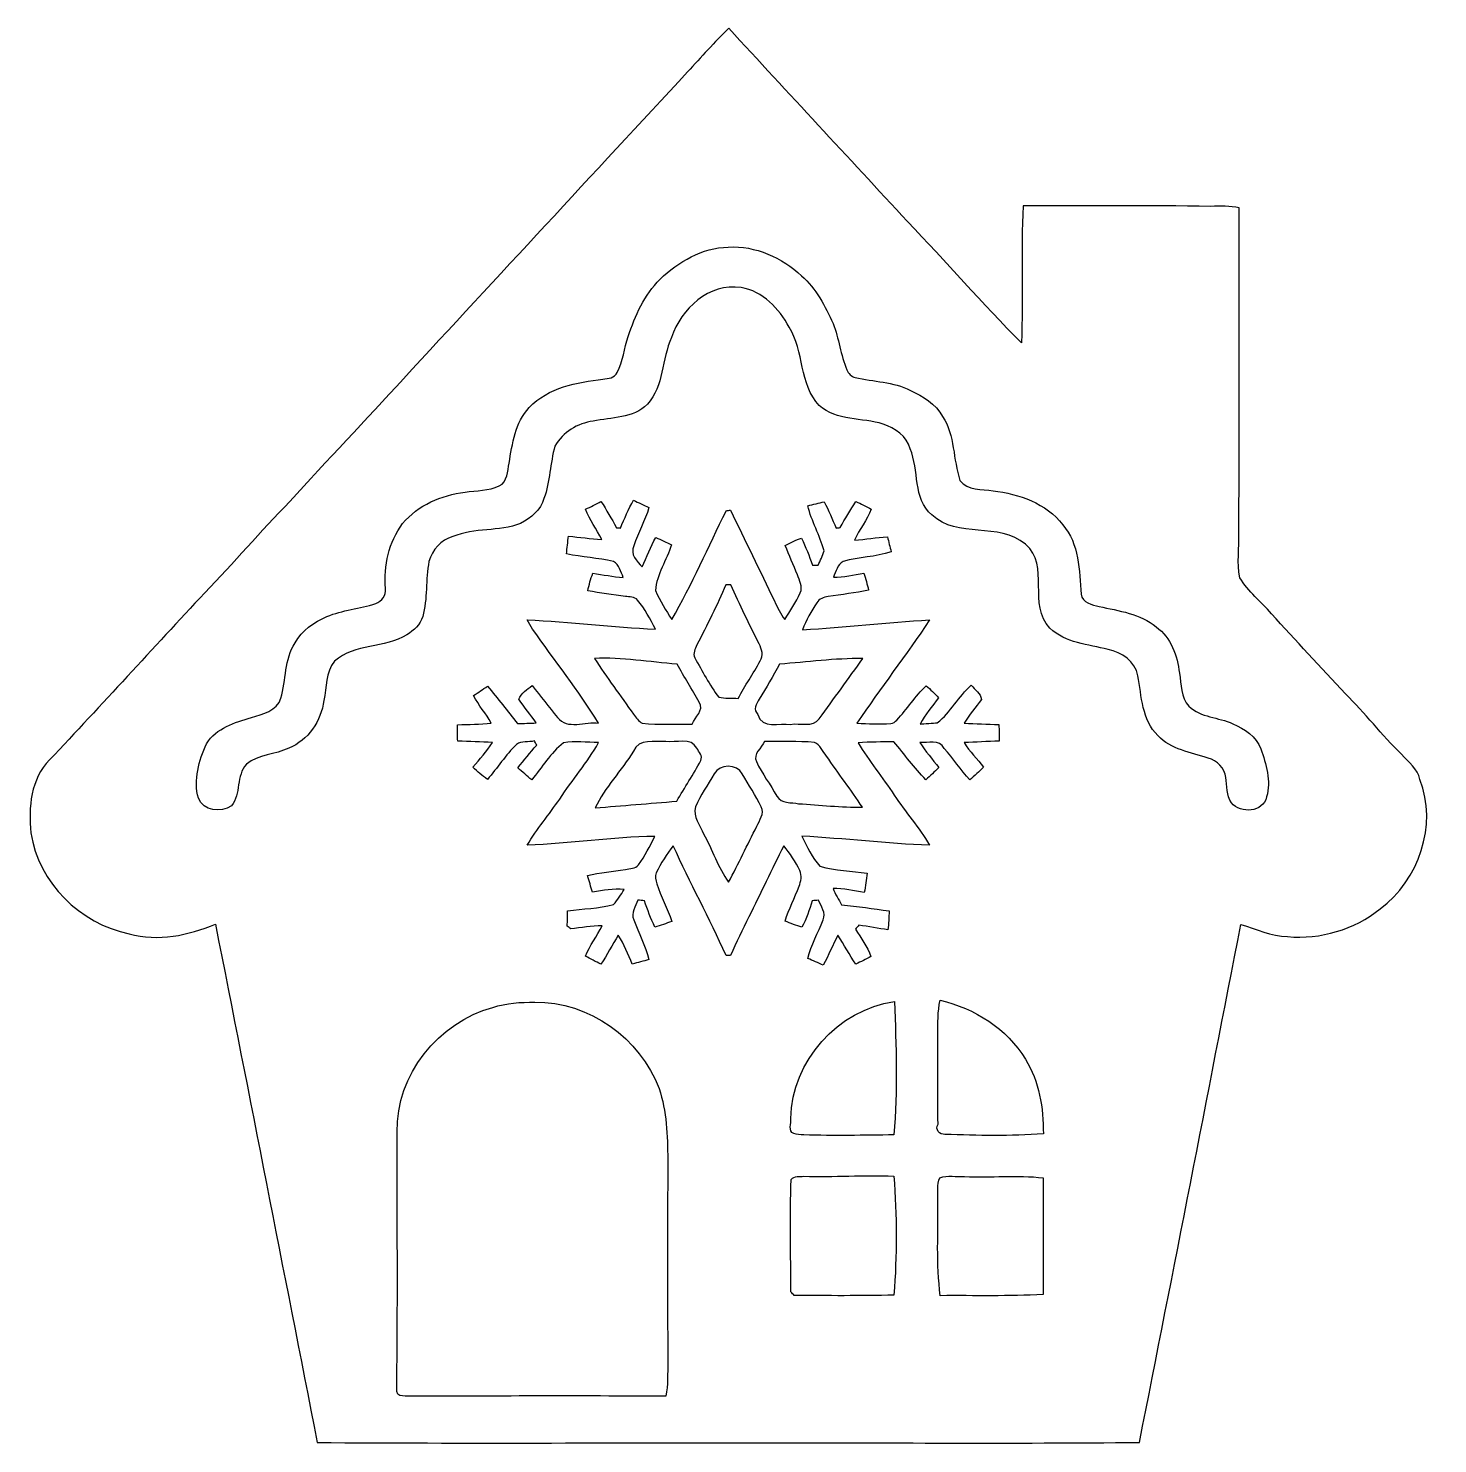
# Model space of a CAD drawing. Header units: centimetres. Extents: x -15.3 to 15.5, y -15.3 to 15.6.
import ezdxf

# ---------------------------------------------------------------- set-up
doc = ezdxf.new("R2010")
doc.units = ezdxf.units.CM
doc.header["$MEASUREMENT"] = 0
doc.layers.add('Layer 1', color=7, linetype='Continuous')

msp = doc.modelspace()

# ---------------------------------------------------------------- linework, layer by layer
at = {"layer": 'Layer 1', "color": 251}
for points, knots in [([(-0.88653, 14.61029), (-0.59514, 14.93449), (-0.30198, 15.25834), (0.01199, 15.56103), (0.01199, 15.56103), (1.30457, 14.15203), (2.6095, 12.75503), (3.90631, 11.34992), (3.90631, 11.34992), (4.74416, 10.47926), (5.53579, 9.56381), (6.38881, 8.70832), (6.38881, 8.70832), (6.42973, 9.7028), (6.37011, 10.6994), (6.42514, 11.69352), (6.42514, 11.69352), (7.78933, 11.69106), (9.15352, 11.70658), (10.51772, 11.68259), (10.51772, 11.68259), (10.72233, 11.68294), (10.93223, 11.6967), (11.13367, 11.64837), (11.13367, 11.64837), (11.12344, 9.28829), (11.13684, 6.9282), (11.12696, 4.56847), (11.12696, 4.56847), (11.13296, 4.24356), (11.08534, 3.91266), (11.14496, 3.59093), (11.14496, 3.59093), (11.33087, 3.29283), (11.60674, 3.06811), (11.83957, 2.80846), (11.83957, 2.80846), (12.36416, 2.21721), (12.91202, 1.64712), (13.44683, 1.06433), (13.44683, 1.06433), (13.87757, 0.64699), (14.23846, 0.16475), (14.66744, -0.25506), (14.66744, -0.25506), (14.82443, -0.41945), (15.01846, -0.57079), (15.07384, -0.80328), (15.07384, -0.80328), (15.45978, -1.80305), (15.05056, -2.99403), (14.20495, -3.62126), (14.20495, -3.62126), (13.64439, -4.07635), (12.90426, -4.29119), (12.18671, -4.22698), (12.18671, -4.22698), (11.83146, -4.21499), (11.50232, -4.06894), (11.1693, -3.95993), (11.1693, -3.95993), (10.4394, -7.72301), (9.70315, -11.48503), (8.9602, -15.24564), (8.9602, -15.24564), (6.19125, -15.27351), (3.42159, -15.24988), (0.65264, -15.25764), (0.65264, -15.25764), (-2.55058, -15.25164), (-5.75381, -15.26963), (-8.95703, -15.24882), (-8.95703, -15.24882), (-9.69821, -11.48433), (-10.43411, -7.71913), (-11.17671, -3.95499), (-11.17671, -3.95499), (-11.7662, -4.1977), (-12.42836, -4.34375), (-13.05631, -4.16595), (-13.05631, -4.16595), (-14.12099, -3.94476), (-15.03998, -3.05611), (-15.19767, -1.96391), (-15.19767, -1.96391), (-15.25588, -1.41852), (-15.20508, -0.78634), (-14.79127, -0.37853), (-14.79127, -0.37853), (-13.65709, 0.82797), (-12.5416, 2.05211), (-11.4113, 3.26214), (-11.4113, 3.26214), (-10.77913, 3.91266), (-10.19281, 4.60551), (-9.5564, 5.25216), (-9.5564, 5.25216), (-8.74254, 6.15456), (-7.89764, 7.02804), (-7.08131, 7.92797), (-7.08131, 7.92797), (-5.01685, 10.15612), (-2.95451, 12.38567), (-0.88653, 14.61029), (-0.88653, 14.61029), (-0.88653, 14.61029), (-0.88653, 14.61029), (-0.88653, 14.61029)], [0, 0, 0, 0, 0.03571429, 0.03571429, 0.03571429, 0.03571429, 0.07142857, 0.07142857, 0.07142857, 0.07142857, 0.10714286, 0.10714286, 0.10714286, 0.10714286, 0.14285714, 0.14285714, 0.14285714, 0.14285714, 0.17857143, 0.17857143, 0.17857143, 0.17857143, 0.21428571, 0.21428571, 0.21428571, 0.21428571, 0.25, 0.25, 0.25, 0.25, 0.28571429, 0.28571429, 0.28571429, 0.28571429, 0.32142857, 0.32142857, 0.32142857, 0.32142857, 0.35714286, 0.35714286, 0.35714286, 0.35714286, 0.39285714, 0.39285714, 0.39285714, 0.39285714, 0.42857143, 0.42857143, 0.42857143, 0.42857143, 0.46428571, 0.46428571, 0.46428571, 0.46428571, 0.5, 0.5, 0.5, 0.5, 0.53571429, 0.53571429, 0.53571429, 0.53571429, 0.57142857, 0.57142857, 0.57142857, 0.57142857, 0.60714286, 0.60714286, 0.60714286, 0.60714286, 0.64285714, 0.64285714, 0.64285714, 0.64285714, 0.67857143, 0.67857143, 0.67857143, 0.67857143, 0.71428571, 0.71428571, 0.71428571, 0.71428571, 0.75, 0.75, 0.75, 0.75, 0.78571429, 0.78571429, 0.78571429, 0.78571429, 0.82142857, 0.82142857, 0.82142857, 0.82142857, 0.85714286, 0.85714286, 0.85714286, 0.85714286, 0.89285714, 0.89285714, 0.89285714, 0.89285714, 0.92857143, 0.92857143, 0.92857143, 0.92857143, 1, 1, 1, 1]), ([(-0.00141, 10.79394), (-0.56974, 10.77842), (-1.08797, 10.4835), (-1.48519, 10.09332), (-1.48519, 10.09332), (-1.83233, 9.75572), (-2.03059, 9.29993), (-2.18052, 8.84731), (-2.18052, 8.84731), (-2.27718, 8.5912), (-2.28565, 8.30651), (-2.42429, 8.06591), (-2.42429, 8.06591), (-2.47368, 7.93538), (-2.61902, 7.93644), (-2.73121, 7.91492), (-2.73121, 7.91492), (-3.30271, 7.85036), (-3.92395, 7.73818), (-4.33705, 7.30003), (-4.33705, 7.30003), (-4.64961, 6.97618), (-4.70606, 6.50946), (-4.77732, 6.08612), (-4.77732, 6.08612), (-4.81224, 5.91749), (-4.80871, 5.68043), (-4.99216, 5.59294), (-4.99216, 5.59294), (-5.22323, 5.47899), (-5.49063, 5.50051), (-5.73793, 5.45394), (-5.73793, 5.45394), (-6.25193, 5.39291), (-6.76487, 5.17737), (-7.09895, 4.77061), (-7.09895, 4.77061), (-7.40269, 4.36739), (-7.50958, 3.85304), (-7.4743, 3.35633), (-7.4743, 3.35633), (-7.4549, 3.21134), (-7.54839, 3.07622), (-7.68526, 3.03142), (-7.68526, 3.03142), (-8.03169, 2.9083), (-8.40916, 2.89101), (-8.74995, 2.74673), (-8.74995, 2.74673), (-9.02617, 2.62326), (-9.29887, 2.44863), (-9.44104, 2.17241), (-9.44104, 2.17241), (-9.67634, 1.81434), (-9.6333, 1.36278), (-9.74937, 0.96555), (-9.74937, 0.96555), (-9.83298, 0.69427), (-10.15012, 0.6156), (-10.39213, 0.54681), (-10.39213, 0.54681), (-10.75619, 0.44027), (-11.15871, 0.32138), (-11.36897, -0.02469), (-11.36897, -0.02469), (-11.54359, -0.38841), (-11.65613, -0.8128), (-11.54924, -1.21356), (-11.54924, -1.21356), (-11.44058, -1.49119), (-11.05253, -1.53494), (-10.82851, -1.37654), (-10.82851, -1.37654), (-10.61755, -1.12183), (-10.73044, -0.71508), (-10.50149, -0.46919), (-10.50149, -0.46919), (-10.23726, -0.25753), (-9.87778, -0.26141), (-9.57898, -0.12206), (-9.57898, -0.12206), (-9.15741, 0.04868), (-8.86989, 0.47378), (-8.81662, 0.91899), (-8.81662, 0.91899), (-8.75277, 1.20756), (-8.77923, 1.52894), (-8.58167, 1.77306), (-8.58167, 1.77306), (-8.14176, 2.16218), (-7.48947, 2.04858), (-7.00617, 2.35126), (-7.00617, 2.35126), (-6.852, 2.43805), (-6.71301, 2.57175), (-6.65939, 2.74391), (-6.65939, 2.74391), (-6.54861, 3.13619), (-6.60682, 3.55071), (-6.52357, 3.94723), (-6.52357, 3.94723), (-6.45125, 4.19806), (-6.26286, 4.42172), (-6.00463, 4.48839), (-6.00463, 4.48839), (-5.53191, 4.68842), (-5.00098, 4.58964), (-4.52614, 4.77379), (-4.52614, 4.77379), (-4.30354, 4.89162), (-4.08376, 5.06448), (-4.01743, 5.31954), (-4.01743, 5.31954), (-3.8802, 5.68678), (-3.88761, 6.08789), (-3.7779, 6.46148), (-3.7779, 6.46148), (-3.60998, 6.76063), (-3.28401, 6.95819), (-2.9464, 7.00193), (-2.9464, 7.00193), (-2.54529, 7.09013), (-2.07539, 7.05697), (-1.76283, 7.37129), (-1.76283, 7.37129), (-1.40406, 7.77205), (-1.44992, 8.35413), (-1.24107, 8.8265), (-1.24107, 8.8265), (-1.02799, 9.44139), (-0.41769, 10.02912), (0.27728, 9.91129), (0.27728, 9.91129), (0.75142, 9.83474), (1.10949, 9.45691), (1.32468, 9.04981), (1.32468, 9.04981), (1.65806, 8.52593), (1.53917, 7.8105), (1.98155, 7.34377), (1.98155, 7.34377), (2.36432, 7.00722), (2.91641, 7.07884), (3.37397, 6.93914), (3.37397, 6.93914), (3.62691, 6.84565), (3.89784, 6.68479), (3.96275, 6.4008), (3.96275, 6.4008), (4.16489, 5.93866), (4.01884, 5.31883), (4.43195, 4.96006), (4.43195, 4.96006), (5.00204, 4.43301), (5.89104, 4.81013), (6.47629, 4.324), (6.47629, 4.324), (7.02698, 3.85092), (6.51263, 2.99791), (7.0104, 2.49449), (7.0104, 2.49449), (7.34942, 2.16817), (7.8426, 2.13924), (8.27652, 2.02953), (8.27652, 2.02953), (8.56791, 1.95933), (8.86848, 1.77447), (8.92457, 1.45627), (8.92457, 1.45627), (9.00853, 1.01071), (9.01418, 0.4893), (9.36202, 0.15346), (9.36202, 0.15346), (9.65024, -0.15452), (10.07992, -0.21308), (10.46057, -0.3362), (10.46057, -0.3362), (10.65001, -0.39264), (10.81758, -0.55633), (10.84051, -0.75812), (10.84051, -0.75812), (10.8779, -0.94086), (10.85109, -1.15253), (10.96398, -1.31339), (10.96398, -1.31339), (11.16894, -1.5494), (11.65507, -1.524), (11.73162, -1.18322), (11.73162, -1.18322), (11.83499, -0.83996), (11.72069, -0.46496), (11.60568, -0.13794), (11.60568, -0.13794), (11.50655, 0.13194), (11.24514, 0.30127), (10.99361, 0.41204), (10.99361, 0.41204), (10.67964, 0.55386), (10.29723, 0.54363), (10.03582, 0.79304), (10.03582, 0.79304), (9.85449, 0.98249), (9.88095, 1.27353), (9.82945, 1.51236), (9.82945, 1.51236), (9.78782, 1.88983), (9.64706, 2.28918), (9.32709, 2.51883), (9.32709, 2.51883), (8.97749, 2.81164), (8.51006, 2.86985), (8.08073, 2.9651), (8.08073, 2.9651), (7.93538, 2.99967), (7.70925, 3.04835), (7.68879, 3.23215), (7.68879, 3.23215), (7.64575, 3.74721), (7.65246, 4.33529), (7.28662, 4.74627), (7.28662, 4.74627), (6.92997, 5.21688), (6.33342, 5.41655), (5.76968, 5.4864), (5.76968, 5.4864), (5.52379, 5.53332), (5.21723, 5.48005), (5.04825, 5.71077), (5.04825, 5.71077), (4.89303, 6.1655), (4.94383, 6.69149), (4.67042, 7.10565), (4.67042, 7.10565), (4.51626, 7.37341), (4.24251, 7.54556), (3.96946, 7.67327), (3.96946, 7.67327), (3.59586, 7.86518), (3.16548, 7.85989), (2.76472, 7.95514), (2.76472, 7.95514), (2.68041, 7.97419), (2.61408, 8.04086), (2.58163, 8.11883), (2.58163, 8.11883), (2.44934, 8.4455), (2.41053, 8.8011), (2.28424, 9.12918), (2.28424, 9.12918), (2.10961, 9.5063), (1.91452, 9.89083), (1.59597, 10.16811), (1.59597, 10.16811), (1.17087, 10.56499), (0.58808, 10.83204), (-0.00141, 10.79394), (-0.00141, 10.79394), (-0.00141, 10.79394), (-0.00141, 10.79394), (-0.00141, 10.79394)], [0, 0, 0, 0, 0.01515152, 0.01515152, 0.01515152, 0.01515152, 0.03030303, 0.03030303, 0.03030303, 0.03030303, 0.04545455, 0.04545455, 0.04545455, 0.04545455, 0.06060606, 0.06060606, 0.06060606, 0.06060606, 0.07575758, 0.07575758, 0.07575758, 0.07575758, 0.09090909, 0.09090909, 0.09090909, 0.09090909, 0.10606061, 0.10606061, 0.10606061, 0.10606061, 0.12121212, 0.12121212, 0.12121212, 0.12121212, 0.13636364, 0.13636364, 0.13636364, 0.13636364, 0.15151515, 0.15151515, 0.15151515, 0.15151515, 0.16666667, 0.16666667, 0.16666667, 0.16666667, 0.18181818, 0.18181818, 0.18181818, 0.18181818, 0.1969697, 0.1969697, 0.1969697, 0.1969697, 0.21212121, 0.21212121, 0.21212121, 0.21212121, 0.22727273, 0.22727273, 0.22727273, 0.22727273, 0.24242424, 0.24242424, 0.24242424, 0.24242424, 0.25757576, 0.25757576, 0.25757576, 0.25757576, 0.27272727, 0.27272727, 0.27272727, 0.27272727, 0.28787879, 0.28787879, 0.28787879, 0.28787879, 0.3030303, 0.3030303, 0.3030303, 0.3030303, 0.31818182, 0.31818182, 0.31818182, 0.31818182, 0.33333333, 0.33333333, 0.33333333, 0.33333333, 0.34848485, 0.34848485, 0.34848485, 0.34848485, 0.36363636, 0.36363636, 0.36363636, 0.36363636, 0.37878788, 0.37878788, 0.37878788, 0.37878788, 0.39393939, 0.39393939, 0.39393939, 0.39393939, 0.40909091, 0.40909091, 0.40909091, 0.40909091, 0.42424242, 0.42424242, 0.42424242, 0.42424242, 0.43939394, 0.43939394, 0.43939394, 0.43939394, 0.45454545, 0.45454545, 0.45454545, 0.45454545, 0.46969697, 0.46969697, 0.46969697, 0.46969697, 0.48484848, 0.48484848, 0.48484848, 0.48484848, 0.5, 0.5, 0.5, 0.5, 0.51515152, 0.51515152, 0.51515152, 0.51515152, 0.53030303, 0.53030303, 0.53030303, 0.53030303, 0.54545455, 0.54545455, 0.54545455, 0.54545455, 0.56060606, 0.56060606, 0.56060606, 0.56060606, 0.57575758, 0.57575758, 0.57575758, 0.57575758, 0.59090909, 0.59090909, 0.59090909, 0.59090909, 0.60606061, 0.60606061, 0.60606061, 0.60606061, 0.62121212, 0.62121212, 0.62121212, 0.62121212, 0.63636364, 0.63636364, 0.63636364, 0.63636364, 0.65151515, 0.65151515, 0.65151515, 0.65151515, 0.66666667, 0.66666667, 0.66666667, 0.66666667, 0.68181818, 0.68181818, 0.68181818, 0.68181818, 0.6969697, 0.6969697, 0.6969697, 0.6969697, 0.71212121, 0.71212121, 0.71212121, 0.71212121, 0.72727273, 0.72727273, 0.72727273, 0.72727273, 0.74242424, 0.74242424, 0.74242424, 0.74242424, 0.75757576, 0.75757576, 0.75757576, 0.75757576, 0.77272727, 0.77272727, 0.77272727, 0.77272727, 0.78787879, 0.78787879, 0.78787879, 0.78787879, 0.8030303, 0.8030303, 0.8030303, 0.8030303, 0.81818182, 0.81818182, 0.81818182, 0.81818182, 0.83333333, 0.83333333, 0.83333333, 0.83333333, 0.84848485, 0.84848485, 0.84848485, 0.84848485, 0.86363636, 0.86363636, 0.86363636, 0.86363636, 0.87878788, 0.87878788, 0.87878788, 0.87878788, 0.89393939, 0.89393939, 0.89393939, 0.89393939, 0.90909091, 0.90909091, 0.90909091, 0.90909091, 0.92424242, 0.92424242, 0.92424242, 0.92424242, 0.93939394, 0.93939394, 0.93939394, 0.93939394, 0.95454545, 0.95454545, 0.95454545, 0.95454545, 0.96969697, 0.96969697, 0.96969697, 0.96969697, 1, 1, 1, 1]), ([(-2.06693, 5.28179), (-2.17276, 5.08459), (-2.26554, 4.88068), (-2.35021, 4.67395), (-2.35021, 4.67395), (-2.37243, 4.67607), (-2.41688, 4.67995), (-2.43911, 4.68207), (-2.43911, 4.68207), (-2.54318, 4.87751), (-2.65677, 5.0673), (-2.77495, 5.25392), (-2.77495, 5.25392), (-2.88749, 5.19853), (-2.99755, 5.13927), (-3.10903, 5.08212), (-3.10903, 5.08212), (-3.02119, 4.84893), (-2.87267, 4.64608), (-2.75872, 4.4256), (-2.75872, 4.4256), (-3.00073, 4.44288), (-3.24132, 4.46934), (-3.48192, 4.49933), (-3.48192, 4.49933), (-3.4992, 4.36986), (-3.51508, 4.23933), (-3.52566, 4.1088), (-3.52566, 4.1088), (-3.18664, 4.04072), (-2.83986, 4.02167), (-2.50261, 3.94688), (-2.50261, 3.94688), (-2.37561, 3.87844), (-2.34386, 3.72004), (-2.28847, 3.59869), (-2.28847, 3.59869), (-2.51213, 3.61315), (-2.73297, 3.65548), (-2.95381, 3.6897), (-2.95381, 3.6897), (-2.99861, 3.56447), (-3.03495, 3.43606), (-3.06352, 3.30623), (-3.06352, 3.30623), (-2.79083, 3.2579), (-2.51672, 3.21345), (-2.24084, 3.18452), (-2.24084, 3.18452), (-2.15759, 3.17641), (-2.04153, 3.17571), (-1.97732, 3.10515), (-1.97732, 3.10515), (-1.81751, 2.91289), (-1.70356, 2.68923), (-1.58644, 2.4698), (-1.58644, 2.4698), (-2.51883, 2.5206), (-3.44911, 2.62784), (-4.38221, 2.67547), (-4.38221, 2.67547), (-4.34622, 2.60703), (-4.30918, 2.53859), (-4.26579, 2.47403), (-4.26579, 2.47403), (-3.78742, 1.78999), (-3.26813, 1.13277), (-2.82575, 0.4251), (-2.82575, 0.4251), (-3.10762, 0.4639), (-3.51861, 0.27234), (-3.7211, 0.54751), (-3.7211, 0.54751), (-3.9116, 0.7747), (-4.09399, 1.00859), (-4.27531, 1.24284), (-4.27531, 1.24284), (-4.38044, 1.1557), (-4.51908, 1.08162), (-4.56389, 0.94439), (-4.56389, 0.94439), (-4.44712, 0.76659), (-4.3053, 0.60643), (-4.18924, 0.42757), (-4.18924, 0.42757), (-4.32611, 0.42474), (-4.46158, 0.4191), (-4.59811, 0.4131), (-4.59811, 0.4131), (-4.81083, 0.68827), (-5.02109, 0.96555), (-5.24828, 1.22873), (-5.24828, 1.22873), (-5.35023, 1.16205), (-5.45148, 1.09361), (-5.55166, 1.02482), (-5.55166, 1.02482), (-5.44407, 0.81209), (-5.28003, 0.635), (-5.16537, 0.42686), (-5.16537, 0.42686), (-5.40879, 0.38806), (-5.6575, 0.40252), (-5.90268, 0.38876), (-5.90268, 0.38876), (-5.90303, 0.26952), (-5.90127, 0.15205), (-5.89844, 0.0321), (-5.89844, 0.0321), (-5.64621, 0.02152), (-5.39433, 0.01305), (-5.14174, 0.00176), (-5.14174, 0.00176), (-5.26168, -0.19297), (-5.41584, -0.36301), (-5.56542, -0.53446), (-5.56542, -0.53446), (-5.46911, -0.63288), (-5.36222, -0.72002), (-5.25145, -0.80186), (-5.25145, -0.80186), (-5.03555, -0.55174), (-4.84964, -0.27552), (-4.61892, -0.0381), (-4.61892, -0.0381), (-4.50427, 0.03563), (-4.3501, -0.00035), (-4.22381, 0.0381), (-4.22381, 0.0381), (-4.21217, 0.01482), (-4.18818, -0.0321), (-4.17618, -0.05539), (-4.17618, -0.05539), (-4.31835, -0.21555), (-4.45382, -0.38171), (-4.58611, -0.55069), (-4.58611, -0.55069), (-4.48733, -0.63888), (-4.38679, -0.72566), (-4.28484, -0.81068), (-4.28484, -0.81068), (-4.05906, -0.53904), (-3.87738, -0.2226), (-3.59234, -0.00776), (-3.59234, -0.00776), (-3.34504, 0.04233), (-3.08257, 0.00353), (-2.82998, -0.00071), (-2.82998, -0.00071), (-3.07164, -0.43603), (-3.40113, -0.81421), (-3.67524, -1.22908), (-3.67524, -1.22908), (-3.9056, -1.56774), (-4.17477, -1.88101), (-4.38115, -2.23591), (-4.38115, -2.23591), (-3.45369, -2.19639), (-2.53189, -2.06022), (-1.60373, -2.04258), (-1.60373, -2.04258), (-1.70744, -2.25743), (-1.81645, -2.47121), (-1.95862, -2.66347), (-1.95862, -2.66347), (-2.02248, -2.75378), (-2.14665, -2.73861), (-2.24437, -2.7626), (-2.24437, -2.7626), (-2.51954, -2.80141), (-2.79541, -2.83422), (-3.06634, -2.89772), (-3.06634, -2.89772), (-3.03318, -3.01943), (-2.99649, -3.14043), (-2.95734, -3.26108), (-2.95734, -3.26108), (-2.73191, -3.21275), (-2.50225, -3.18523), (-2.27118, -3.19723), (-2.27118, -3.19723), (-2.33574, -3.3147), (-2.41053, -3.42618), (-2.49978, -3.52672), (-2.49978, -3.52672), (-2.82469, -3.61774), (-3.16936, -3.61315), (-3.50132, -3.66748), (-3.50132, -3.66748), (-3.50485, -3.77825), (-3.50838, -3.88549), (-3.50943, -3.99732), (-3.50943, -3.99732), (-3.48439, -4.01779), (-3.45934, -4.03825), (-3.43394, -4.05906), (-3.43394, -4.05906), (-3.2071, -4.03084), (-2.98062, -3.99098), (-2.75131, -3.98886), (-2.75131, -3.98886), (-2.8635, -4.21569), (-3.01872, -4.41925), (-3.11326, -4.6549), (-3.11326, -4.6549), (-3.00143, -4.71346), (-2.89066, -4.77379), (-2.77707, -4.82953), (-2.77707, -4.82953), (-2.64442, -4.6228), (-2.52659, -4.40725), (-2.39854, -4.1977), (-2.39854, -4.1977), (-2.26836, -4.39173), (-2.18687, -4.61222), (-2.09233, -4.82459), (-2.09233, -4.82459), (-1.97132, -4.79425), (-1.85103, -4.75932), (-1.73002, -4.72757), (-1.73002, -4.72757), (-1.80516, -4.42595), (-1.95086, -4.14973), (-2.06234, -3.86115), (-2.06234, -3.86115), (-2.13113, -3.71299), (-2.01577, -3.56764), (-1.97168, -3.43147), (-1.97168, -3.43147), (-1.92405, -3.43606), (-1.87643, -3.44099), (-1.82845, -3.44629), (-1.82845, -3.44629), (-1.76248, -3.64031), (-1.68734, -3.83223), (-1.60232, -4.01955), (-1.60232, -4.01955), (-1.47708, -3.98427), (-1.35431, -3.94088), (-1.23296, -3.89467), (-1.23296, -3.89467), (-1.32644, -3.61527), (-1.46473, -3.35351), (-1.55998, -3.07481), (-1.55998, -3.07481), (-1.58009, -2.99932), (-1.60584, -2.90795), (-1.56986, -2.83598), (-1.56986, -2.83598), (-1.46967, -2.62678), (-1.34444, -2.42993), (-1.20191, -2.24719), (-1.20191, -2.24719), (-0.83467, -3.05223), (-0.4124, -3.83081), (-0.05045, -4.63797), (-0.05045, -4.63797), (-0.02575, -4.63797), (0.02399, -4.63762), (0.04904, -4.63726), (0.04904, -4.63726), (0.16827, -4.35081), (0.30868, -4.07388), (0.44556, -3.79554), (0.44556, -3.79554), (0.70873, -3.28507), (0.94368, -2.76049), (1.2065, -2.24966), (1.2065, -2.24966), (1.34549, -2.413), (1.46544, -2.59468), (1.5554, -2.78977), (1.5554, -2.78977), (1.61078, -2.8956), (1.58186, -3.02154), (1.54305, -3.12879), (1.54305, -3.12879), (1.44321, -3.38279), (1.32151, -3.62797), (1.23613, -3.88761), (1.23613, -3.88761), (1.35749, -3.937), (1.47955, -3.98463), (1.60549, -4.02202), (1.60549, -4.02202), (1.69862, -3.83752), (1.77094, -3.64314), (1.82986, -3.44523), (1.82986, -3.44523), (1.87431, -3.4417), (1.91876, -3.43853), (1.96356, -3.4357), (1.96356, -3.4357), (2.02636, -3.56658), (2.13113, -3.71228), (2.06516, -3.86256), (2.06516, -3.86256), (1.95686, -4.14302), (1.80763, -4.40796), (1.73108, -4.70076), (1.73108, -4.70076), (1.84432, -4.74909), (1.95721, -4.79884), (2.06904, -4.85034), (2.06904, -4.85034), (2.18299, -4.63585), (2.27224, -4.40937), (2.39007, -4.197), (2.39007, -4.197), (2.52342, -4.40514), (2.6416, -4.62245), (2.77883, -4.82847), (2.77883, -4.82847), (2.88925, -4.77379), (2.99755, -4.71523), (3.10727, -4.65949), (3.10727, -4.65949), (3.02613, -4.44606), (2.89913, -4.25415), (2.77001, -4.06682), (2.77001, -4.06682), (2.79471, -4.03578), (2.82011, -4.00473), (2.84551, -3.97404), (2.84551, -3.97404), (3.05611, -4.01249), (3.26778, -4.04601), (3.4798, -4.08093), (3.4798, -4.08093), (3.49532, -3.9437), (3.50026, -3.80471), (3.50344, -3.66748), (3.50344, -3.66748), (3.15877, -3.62444), (2.81728, -3.55671), (2.47015, -3.5373), (2.47015, -3.5373), (2.40242, -3.41877), (2.33398, -3.302), (2.28141, -3.17641), (2.28141, -3.17641), (2.51178, -3.17218), (2.7372, -3.2258), (2.96298, -3.26602), (2.96298, -3.26602), (2.98732, -3.12702), (3.00531, -2.98556), (3.02719, -2.84656), (3.02719, -2.84656), (2.68429, -2.79541), (2.3301, -2.79047), (1.99708, -2.69346), (1.99708, -2.69346), (1.81892, -2.51001), (1.71838, -2.26413), (1.60302, -2.03906), (1.60302, -2.03906), (2.53012, -2.08739), (3.45264, -2.20345), (4.38079, -2.23449), (4.38079, -2.23449), (4.16207, -1.84785), (3.86151, -1.51553), (3.61703, -1.14618), (3.61703, -1.14618), (3.36409, -0.75741), (3.06776, -0.39899), (2.82822, -0.00176), (2.82822, -0.00176), (3.08822, 0.01235), (3.34857, 0.01658), (3.60962, 0.01834), (3.60962, 0.01834), (3.8414, -0.25753), (4.05201, -0.5528), (4.3053, -0.80998), (4.3053, -0.80998), (4.40055, -0.72319), (4.49333, -0.63394), (4.58646, -0.54504), (4.58646, -0.54504), (4.44923, -0.3616), (4.29719, -0.18944), (4.17407, 0.00423), (4.17407, 0.00423), (4.34904, -0.02258), (4.60375, 0.08184), (4.7057, -0.12629), (4.7057, -0.12629), (4.89973, -0.3489), (5.06448, -0.59584), (5.26344, -0.81456), (5.26344, -0.81456), (5.36399, -0.72249), (5.46523, -0.63077), (5.56331, -0.53622), (5.56331, -0.53622), (5.42607, -0.35348), (5.25886, -0.19473), (5.13715, -0.00071), (5.13715, -0.00071), (5.39186, 0.01199), (5.64727, 0.02187), (5.90268, 0.03281), (5.90268, 0.03281), (5.90374, 0.15205), (5.8988, 0.27305), (5.89844, 0.39123), (5.89844, 0.39123), (5.64515, 0.40217), (5.39186, 0.41099), (5.13927, 0.42192), (5.13927, 0.42192), (5.24334, 0.61031), (5.39856, 0.76306), (5.51533, 0.94227), (5.51533, 0.94227), (5.50333, 1.07386), (5.36893, 1.15111), (5.2959, 1.2513), (5.2959, 1.2513), (5.01932, 1.00506), (4.84858, 0.66005), (4.55471, 0.4318), (4.55471, 0.4318), (4.46087, 0.42474), (4.2732, 0.41063), (4.17936, 0.40358), (4.17936, 0.40358), (4.28907, 0.61101), (4.44359, 0.78987), (4.58223, 0.9779), (4.58223, 0.9779), (4.4958, 1.06892), (4.40443, 1.15499), (4.31236, 1.23931), (4.31236, 1.23931), (4.07564, 1.01), (3.89537, 0.73096), (3.67101, 0.49036), (3.67101, 0.49036), (3.63537, 0.45508), (3.59304, 0.4191), (3.54118, 0.41381), (3.54118, 0.41381), (3.2953, 0.39723), (3.04906, 0.41134), (2.80388, 0.42263), (2.80388, 0.42263), (3.31152, 1.18569), (3.88091, 1.90641), (4.38362, 2.673), (4.38362, 2.673), (3.46075, 2.61444), (2.53965, 2.51354), (1.61607, 2.45886), (1.61607, 2.45886), (1.69757, 2.66594), (1.80164, 2.86456), (1.93075, 3.04553), (1.93075, 3.04553), (1.97767, 3.1369), (2.08245, 3.16265), (2.17417, 3.18276), (2.17417, 3.18276), (2.46874, 3.23039), (2.76754, 3.25332), (3.05858, 3.32281), (3.05858, 3.32281), (3.02507, 3.44664), (2.99156, 3.57082), (2.95451, 3.69323), (2.95451, 3.69323), (2.73368, 3.65654), (2.51425, 3.60116), (2.28917, 3.60292), (2.28917, 3.60292), (2.34421, 3.72357), (2.37807, 3.87879), (2.50296, 3.94794), (2.50296, 3.94794), (2.84551, 4.04671), (3.21098, 4.03684), (3.54859, 4.15819), (3.54859, 4.15819), (3.52107, 4.26579), (3.49462, 4.37268), (3.46851, 4.47993), (3.46851, 4.47993), (3.22651, 4.47569), (2.98909, 4.42278), (2.74779, 4.4136), (2.74779, 4.4136), (2.86032, 4.64397), (3.02225, 4.84787), (3.11538, 5.08847), (3.11538, 5.08847), (3.00249, 5.14385), (2.89172, 5.2003), (2.77848, 5.25321), (2.77848, 5.25321), (2.65994, 5.06589), (2.54318, 4.87786), (2.43911, 4.68242), (2.43911, 4.68242), (2.41688, 4.6803), (2.37243, 4.67607), (2.35021, 4.67395), (2.35021, 4.67395), (2.27013, 4.86728), (2.17946, 5.05601), (2.09162, 5.24581), (2.09162, 5.24581), (1.97062, 5.22005), (1.85173, 5.18971), (1.73179, 5.15973), (1.73179, 5.15973), (1.81187, 4.82), (1.99461, 4.51591), (2.08739, 4.18042), (2.08739, 4.18042), (2.05423, 4.07106), (2.00342, 3.96769), (1.95862, 3.86221), (1.95862, 3.86221), (1.91664, 3.86468), (1.87501, 3.8668), (1.83339, 3.86891), (1.83339, 3.86891), (1.76283, 4.06823), (1.68557, 4.26438), (1.59808, 4.45629), (1.59808, 4.45629), (1.47355, 4.41325), (1.35467, 4.35857), (1.24001, 4.29401), (1.24001, 4.29401), (1.32574, 4.08023), (1.41993, 3.86997), (1.50742, 3.65689), (1.50742, 3.65689), (1.5494, 3.53131), (1.62877, 3.39619), (1.5688, 3.26002), (1.5688, 3.26002), (1.47108, 3.05753), (1.34655, 2.8702), (1.22802, 2.6797), (1.22802, 2.6797), (1.14124, 2.80846), (1.07033, 2.9464), (1.0033, 3.08575), (1.0033, 3.08575), (0.68792, 3.74579), (0.36371, 4.40161), (0.04763, 5.06166), (0.04763, 5.06166), (0.02505, 5.06024), (-0.02011, 5.05742), (-0.04269, 5.05601), (-0.04269, 5.05601), (-0.43886, 4.26403), (-0.79199, 3.44805), (-1.23014, 2.67829), (-1.23014, 2.67829), (-1.36525, 2.87973), (-1.48555, 3.09174), (-1.58856, 3.31117), (-1.58856, 3.31117), (-1.56457, 3.66889), (-1.34267, 3.97404), (-1.23684, 4.3113), (-1.23684, 4.3113), (-1.35149, 4.36174), (-1.46509, 4.41466), (-1.57727, 4.4704), (-1.57727, 4.4704), (-1.69651, 4.26685), (-1.77624, 4.04354), (-1.87572, 3.82976), (-1.87572, 3.82976), (-1.99708, 3.94758), (-2.14524, 4.10351), (-2.05952, 4.28978), (-2.05952, 4.28978), (-1.96533, 4.57271), (-1.81398, 4.83447), (-1.73002, 5.12163), (-1.73002, 5.12163), (-1.84326, 5.17313), (-1.95545, 5.22676), (-2.06693, 5.28179), (-2.06693, 5.28179), (-2.06693, 5.28179), (-2.06693, 5.28179), (-2.06693, 5.28179)], [0, 0, 0, 0, 0.00666667, 0.00666667, 0.00666667, 0.00666667, 0.01333333, 0.01333333, 0.01333333, 0.01333333, 0.02, 0.02, 0.02, 0.02, 0.02666667, 0.02666667, 0.02666667, 0.02666667, 0.03333333, 0.03333333, 0.03333333, 0.03333333, 0.04, 0.04, 0.04, 0.04, 0.04666667, 0.04666667, 0.04666667, 0.04666667, 0.05333333, 0.05333333, 0.05333333, 0.05333333, 0.06, 0.06, 0.06, 0.06, 0.06666667, 0.06666667, 0.06666667, 0.06666667, 0.07333333, 0.07333333, 0.07333333, 0.07333333, 0.08, 0.08, 0.08, 0.08, 0.08666667, 0.08666667, 0.08666667, 0.08666667, 0.09333333, 0.09333333, 0.09333333, 0.09333333, 0.1, 0.1, 0.1, 0.1, 0.10666667, 0.10666667, 0.10666667, 0.10666667, 0.11333333, 0.11333333, 0.11333333, 0.11333333, 0.12, 0.12, 0.12, 0.12, 0.12666667, 0.12666667, 0.12666667, 0.12666667, 0.13333333, 0.13333333, 0.13333333, 0.13333333, 0.14, 0.14, 0.14, 0.14, 0.14666667, 0.14666667, 0.14666667, 0.14666667, 0.15333333, 0.15333333, 0.15333333, 0.15333333, 0.16, 0.16, 0.16, 0.16, 0.16666667, 0.16666667, 0.16666667, 0.16666667, 0.17333333, 0.17333333, 0.17333333, 0.17333333, 0.18, 0.18, 0.18, 0.18, 0.18666667, 0.18666667, 0.18666667, 0.18666667, 0.19333333, 0.19333333, 0.19333333, 0.19333333, 0.2, 0.2, 0.2, 0.2, 0.20666667, 0.20666667, 0.20666667, 0.20666667, 0.21333333, 0.21333333, 0.21333333, 0.21333333, 0.22, 0.22, 0.22, 0.22, 0.22666667, 0.22666667, 0.22666667, 0.22666667, 0.23333333, 0.23333333, 0.23333333, 0.23333333, 0.24, 0.24, 0.24, 0.24, 0.24666667, 0.24666667, 0.24666667, 0.24666667, 0.25333333, 0.25333333, 0.25333333, 0.25333333, 0.26, 0.26, 0.26, 0.26, 0.26666667, 0.26666667, 0.26666667, 0.26666667, 0.27333333, 0.27333333, 0.27333333, 0.27333333, 0.28, 0.28, 0.28, 0.28, 0.28666667, 0.28666667, 0.28666667, 0.28666667, 0.29333333, 0.29333333, 0.29333333, 0.29333333, 0.3, 0.3, 0.3, 0.3, 0.30666667, 0.30666667, 0.30666667, 0.30666667, 0.31333333, 0.31333333, 0.31333333, 0.31333333, 0.32, 0.32, 0.32, 0.32, 0.32666667, 0.32666667, 0.32666667, 0.32666667, 0.33333333, 0.33333333, 0.33333333, 0.33333333, 0.34, 0.34, 0.34, 0.34, 0.34666667, 0.34666667, 0.34666667, 0.34666667, 0.35333333, 0.35333333, 0.35333333, 0.35333333, 0.36, 0.36, 0.36, 0.36, 0.36666667, 0.36666667, 0.36666667, 0.36666667, 0.37333333, 0.37333333, 0.37333333, 0.37333333, 0.38, 0.38, 0.38, 0.38, 0.38666667, 0.38666667, 0.38666667, 0.38666667, 0.39333333, 0.39333333, 0.39333333, 0.39333333, 0.4, 0.4, 0.4, 0.4, 0.40666667, 0.40666667, 0.40666667, 0.40666667, 0.41333333, 0.41333333, 0.41333333, 0.41333333, 0.42, 0.42, 0.42, 0.42, 0.42666667, 0.42666667, 0.42666667, 0.42666667, 0.43333333, 0.43333333, 0.43333333, 0.43333333, 0.44, 0.44, 0.44, 0.44, 0.44666667, 0.44666667, 0.44666667, 0.44666667, 0.45333333, 0.45333333, 0.45333333, 0.45333333, 0.46, 0.46, 0.46, 0.46, 0.46666667, 0.46666667, 0.46666667, 0.46666667, 0.47333333, 0.47333333, 0.47333333, 0.47333333, 0.48, 0.48, 0.48, 0.48, 0.48666667, 0.48666667, 0.48666667, 0.48666667, 0.49333333, 0.49333333, 0.49333333, 0.49333333, 0.5, 0.5, 0.5, 0.5, 0.50666667, 0.50666667, 0.50666667, 0.50666667, 0.51333333, 0.51333333, 0.51333333, 0.51333333, 0.52, 0.52, 0.52, 0.52, 0.52666667, 0.52666667, 0.52666667, 0.52666667, 0.53333333, 0.53333333, 0.53333333, 0.53333333, 0.54, 0.54, 0.54, 0.54, 0.54666667, 0.54666667, 0.54666667, 0.54666667, 0.55333333, 0.55333333, 0.55333333, 0.55333333, 0.56, 0.56, 0.56, 0.56, 0.56666667, 0.56666667, 0.56666667, 0.56666667, 0.57333333, 0.57333333, 0.57333333, 0.57333333, 0.58, 0.58, 0.58, 0.58, 0.58666667, 0.58666667, 0.58666667, 0.58666667, 0.59333333, 0.59333333, 0.59333333, 0.59333333, 0.6, 0.6, 0.6, 0.6, 0.60666667, 0.60666667, 0.60666667, 0.60666667, 0.61333333, 0.61333333, 0.61333333, 0.61333333, 0.62, 0.62, 0.62, 0.62, 0.62666667, 0.62666667, 0.62666667, 0.62666667, 0.63333333, 0.63333333, 0.63333333, 0.63333333, 0.64, 0.64, 0.64, 0.64, 0.64666667, 0.64666667, 0.64666667, 0.64666667, 0.65333333, 0.65333333, 0.65333333, 0.65333333, 0.66, 0.66, 0.66, 0.66, 0.66666667, 0.66666667, 0.66666667, 0.66666667, 0.67333333, 0.67333333, 0.67333333, 0.67333333, 0.68, 0.68, 0.68, 0.68, 0.68666667, 0.68666667, 0.68666667, 0.68666667, 0.69333333, 0.69333333, 0.69333333, 0.69333333, 0.7, 0.7, 0.7, 0.7, 0.70666667, 0.70666667, 0.70666667, 0.70666667, 0.71333333, 0.71333333, 0.71333333, 0.71333333, 0.72, 0.72, 0.72, 0.72, 0.72666667, 0.72666667, 0.72666667, 0.72666667, 0.73333333, 0.73333333, 0.73333333, 0.73333333, 0.74, 0.74, 0.74, 0.74, 0.74666667, 0.74666667, 0.74666667, 0.74666667, 0.75333333, 0.75333333, 0.75333333, 0.75333333, 0.76, 0.76, 0.76, 0.76, 0.76666667, 0.76666667, 0.76666667, 0.76666667, 0.77333333, 0.77333333, 0.77333333, 0.77333333, 0.78, 0.78, 0.78, 0.78, 0.78666667, 0.78666667, 0.78666667, 0.78666667, 0.79333333, 0.79333333, 0.79333333, 0.79333333, 0.8, 0.8, 0.8, 0.8, 0.80666667, 0.80666667, 0.80666667, 0.80666667, 0.81333333, 0.81333333, 0.81333333, 0.81333333, 0.82, 0.82, 0.82, 0.82, 0.82666667, 0.82666667, 0.82666667, 0.82666667, 0.83333333, 0.83333333, 0.83333333, 0.83333333, 0.84, 0.84, 0.84, 0.84, 0.84666667, 0.84666667, 0.84666667, 0.84666667, 0.85333333, 0.85333333, 0.85333333, 0.85333333, 0.86, 0.86, 0.86, 0.86, 0.86666667, 0.86666667, 0.86666667, 0.86666667, 0.87333333, 0.87333333, 0.87333333, 0.87333333, 0.88, 0.88, 0.88, 0.88, 0.88666667, 0.88666667, 0.88666667, 0.88666667, 0.89333333, 0.89333333, 0.89333333, 0.89333333, 0.9, 0.9, 0.9, 0.9, 0.90666667, 0.90666667, 0.90666667, 0.90666667, 0.91333333, 0.91333333, 0.91333333, 0.91333333, 0.92, 0.92, 0.92, 0.92, 0.92666667, 0.92666667, 0.92666667, 0.92666667, 0.93333333, 0.93333333, 0.93333333, 0.93333333, 0.94, 0.94, 0.94, 0.94, 0.94666667, 0.94666667, 0.94666667, 0.94666667, 0.95333333, 0.95333333, 0.95333333, 0.95333333, 0.96, 0.96, 0.96, 0.96, 0.96666667, 0.96666667, 0.96666667, 0.96666667, 0.97333333, 0.97333333, 0.97333333, 0.97333333, 0.98, 0.98, 0.98, 0.98, 0.98666667, 0.98666667, 0.98666667, 0.98666667, 1, 1, 1, 1]), ([(-0.05327, 3.43923), (-0.02681, 3.43923), (0.02646, 3.43888), (0.05292, 3.43888), (0.05292, 3.43888), (0.25294, 3.00602), (0.45156, 2.5721), (0.67275, 2.14948), (0.67275, 2.14948), (0.73096, 2.03835), (0.77576, 1.89018), (0.6918, 1.77941), (0.6918, 1.77941), (0.54187, 1.50178), (0.36513, 1.23966), (0.21308, 0.96308), (0.21308, 0.96308), (0.07232, 0.97719), (-0.07267, 0.95462), (-0.20955, 0.9906), (-0.20955, 0.9906), (-0.41275, 1.25518), (-0.56762, 1.55504), (-0.72813, 1.84644), (-0.72813, 1.84644), (-0.77964, 1.93922), (-0.72037, 2.04153), (-0.68368, 2.12796), (-0.68368, 2.12796), (-0.46426, 2.56046), (-0.24271, 2.99226), (-0.05327, 3.43923)], [0, 0, 0, 0, 0.11111111, 0.11111111, 0.11111111, 0.11111111, 0.22222222, 0.22222222, 0.22222222, 0.22222222, 0.33333333, 0.33333333, 0.33333333, 0.33333333, 0.44444444, 0.44444444, 0.44444444, 0.44444444, 0.55555556, 0.55555556, 0.55555556, 0.55555556, 0.66666667, 0.66666667, 0.66666667, 0.66666667, 0.77777778, 0.77777778, 0.77777778, 0.77777778, 1, 1, 1, 1]), ([(-2.91924, 1.83303), (-2.31563, 1.86549), (-1.71662, 1.75154), (-1.11584, 1.70956), (-1.11584, 1.70956), (-0.9592, 1.43016), (-0.79058, 1.15782), (-0.63465, 0.87771), (-0.63465, 0.87771), (-0.52176, 0.70767), (-0.72602, 0.54963), (-0.78952, 0.40287), (-0.78952, 0.40287), (-1.15147, 0.40605), (-1.51518, 0.38629), (-1.87537, 0.42157), (-1.87537, 0.42157), (-1.95615, 0.46637), (-2.00801, 0.54645), (-2.06375, 0.61666), (-2.06375, 0.61666), (-2.35268, 1.01953), (-2.64266, 1.42169), (-2.91924, 1.83303)], [0, 0, 0, 0, 0.14285714, 0.14285714, 0.14285714, 0.14285714, 0.28571429, 0.28571429, 0.28571429, 0.28571429, 0.42857143, 0.42857143, 0.42857143, 0.42857143, 0.57142857, 0.57142857, 0.57142857, 0.57142857, 0.71428571, 0.71428571, 0.71428571, 0.71428571, 1, 1, 1, 1]), ([(1.11478, 1.70921), (1.71873, 1.75472), (2.32234, 1.83586), (2.92876, 1.83198), (2.92876, 1.83198), (2.62043, 1.38994), (2.29658, 0.9585), (1.98261, 0.5207), (1.98261, 0.5207), (1.84644, 0.32209), (1.5561, 0.43709), (1.35855, 0.39652), (1.35855, 0.39652), (1.12254, 0.4318), (0.72813, 0.28751), (0.64523, 0.61313), (0.64523, 0.61313), (0.53199, 0.71755), (0.61207, 0.84843), (0.67169, 0.94756), (0.67169, 0.94756), (0.82726, 1.19662), (0.97719, 1.44956), (1.11478, 1.70921)], [0, 0, 0, 0, 0.14285714, 0.14285714, 0.14285714, 0.14285714, 0.28571429, 0.28571429, 0.28571429, 0.28571429, 0.42857143, 0.42857143, 0.42857143, 0.42857143, 0.57142857, 0.57142857, 0.57142857, 0.57142857, 0.71428571, 0.71428571, 0.71428571, 0.71428571, 1, 1, 1, 1]), ([(-2.06834, -0.19015), (-1.95404, 0.10266), (-1.59985, 0.00212), (-1.35855, 0.02681), (-1.35855, 0.02681), (-1.14476, -0.01588), (-0.80857, 0.12806), (-0.68545, -0.12206), (-0.68545, -0.12206), (-0.641, -0.20038), (-0.55139, -0.29175), (-0.60043, -0.38947), (-0.60043, -0.38947), (-0.75883, -0.69391), (-0.95356, -0.9779), (-1.12289, -1.27635), (-1.12289, -1.27635), (-1.71591, -1.32856), (-2.30964, -1.37089), (-2.9023, -1.42311), (-2.9023, -1.42311), (-2.68958, -0.97296), (-2.32692, -0.61313), (-2.06834, -0.19015)], [0, 0, 0, 0, 0.14285714, 0.14285714, 0.14285714, 0.14285714, 0.28571429, 0.28571429, 0.28571429, 0.28571429, 0.42857143, 0.42857143, 0.42857143, 0.42857143, 0.57142857, 0.57142857, 0.57142857, 0.57142857, 0.71428571, 0.71428571, 0.71428571, 0.71428571, 1, 1, 1, 1]), ([(0.78775, 0.02117), (1.15041, 0.01764), (1.51518, 0.03669), (1.87713, 0.00282), (1.87713, 0.00282), (2.00836, -0.04445), (2.05458, -0.19544), (2.14136, -0.29281), (2.14136, -0.29281), (2.39042, -0.67204), (2.67511, -1.02694), (2.92065, -1.40899), (2.92065, -1.40899), (2.4571, -1.40582), (1.99425, -1.36596), (1.53247, -1.33068), (1.53247, -1.33068), (1.37513, -1.29963), (1.15006, -1.33279), (1.05833, -1.16699), (1.05833, -1.16699), (0.91228, -0.9144), (0.73978, -0.67592), (0.61066, -0.41381), (0.61066, -0.41381), (0.53234, -0.24765), (0.72461, -0.11536), (0.78775, 0.02117)], [0, 0, 0, 0, 0.125, 0.125, 0.125, 0.125, 0.25, 0.25, 0.25, 0.25, 0.375, 0.375, 0.375, 0.375, 0.5, 0.5, 0.5, 0.5, 0.625, 0.625, 0.625, 0.625, 0.75, 0.75, 0.75, 0.75, 1, 1, 1, 1]), ([(-0.30586, -0.68298), (-0.19614, -0.45508), (0.18944, -0.46355), (0.30374, -0.68404), (0.30374, -0.68404), (0.44767, -0.91934), (0.59302, -1.15499), (0.71614, -1.40194), (0.71614, -1.40194), (0.79304, -1.54623), (0.67769, -1.69298), (0.62406, -1.82386), (0.62406, -1.82386), (0.40958, -2.22497), (0.22578, -2.64231), (0.00388, -3.03918), (0.00388, -3.03918), (-0.22825, -2.7178), (-0.34466, -2.3308), (-0.5401, -1.98861), (-0.5401, -1.98861), (-0.6163, -1.80199), (-0.78034, -1.61784), (-0.71508, -1.40194), (-0.71508, -1.40194), (-0.60607, -1.14829), (-0.44838, -0.91828), (-0.30586, -0.68298)], [0, 0, 0, 0, 0.125, 0.125, 0.125, 0.125, 0.25, 0.25, 0.25, 0.25, 0.375, 0.375, 0.375, 0.375, 0.5, 0.5, 0.5, 0.5, 0.625, 0.625, 0.625, 0.625, 0.75, 0.75, 0.75, 0.75, 1, 1, 1, 1]), ([(-5.13292, -5.76827), (-6.31366, -6.09036), (-7.24958, -7.24288), (-7.21536, -8.4836), (-7.21536, -8.4836), (-7.21995, -10.36849), (-7.2009, -12.25338), (-7.22701, -14.13827), (-7.22701, -14.13827), (-7.22207, -14.23), (-7.11024, -14.23599), (-7.04003, -14.23705), (-7.04003, -14.23705), (-5.14879, -14.2367), (-3.25684, -14.22859), (-1.36525, -14.23917), (-1.36525, -14.23917), (-1.31022, -13.99505), (-1.32609, -13.7414), (-1.31868, -13.49375), (-1.31868, -13.49375), (-1.32715, -12.02373), (-1.32186, -10.5537), (-1.32115, -9.08403), (-1.32115, -9.08403), (-1.32151, -8.56368), (-1.34232, -8.0331), (-1.50848, -7.53498), (-1.50848, -7.53498), (-1.92193, -6.44313), (-3.03671, -5.63562), (-4.21534, -5.65785), (-4.21534, -5.65785), (-4.52402, -5.65362), (-4.83764, -5.67161), (-5.13292, -5.76827), (-5.13292, -5.76827), (-5.13292, -5.76827), (-5.13292, -5.76827), (-5.13292, -5.76827)], [0, 0, 0, 0, 0.09090909, 0.09090909, 0.09090909, 0.09090909, 0.18181818, 0.18181818, 0.18181818, 0.18181818, 0.27272727, 0.27272727, 0.27272727, 0.27272727, 0.36363636, 0.36363636, 0.36363636, 0.36363636, 0.45454545, 0.45454545, 0.45454545, 0.45454545, 0.54545455, 0.54545455, 0.54545455, 0.54545455, 0.63636364, 0.63636364, 0.63636364, 0.63636364, 0.72727273, 0.72727273, 0.72727273, 0.72727273, 0.81818182, 0.81818182, 0.81818182, 0.81818182, 1, 1, 1, 1]), ([(1.3649, -8.18586), (1.37619, -8.29416), (1.29611, -8.46561), (1.42416, -8.51853), (1.42416, -8.51853), (1.49366, -8.54569), (1.57092, -8.54216), (1.64465, -8.54816), (1.64465, -8.54816), (2.29976, -8.56403), (2.95522, -8.55839), (3.61033, -8.54357), (3.61033, -8.54357), (3.68723, -7.57943), (3.66148, -6.60788), (3.61985, -5.64268), (3.61985, -5.64268), (2.39148, -5.81096), (1.38042, -6.94302), (1.3649, -8.18586), (1.3649, -8.18586), (1.3649, -8.18586), (1.3649, -8.18586), (1.3649, -8.18586)], [0, 0, 0, 0, 0.14285714, 0.14285714, 0.14285714, 0.14285714, 0.28571429, 0.28571429, 0.28571429, 0.28571429, 0.42857143, 0.42857143, 0.42857143, 0.42857143, 0.57142857, 0.57142857, 0.57142857, 0.57142857, 0.71428571, 0.71428571, 0.71428571, 0.71428571, 1, 1, 1, 1]), ([(4.61751, -5.61481), (4.55824, -5.8607), (4.572, -6.11611), (4.5653, -6.36764), (4.5653, -6.36764), (4.56988, -7.01463), (4.5593, -7.66198), (4.57024, -8.30933), (4.57024, -8.30933), (4.49509, -8.4395), (4.61116, -8.5411), (4.71981, -8.53405), (4.71981, -8.53405), (5.43489, -8.56156), (6.15209, -8.57321), (6.86682, -8.52452), (6.86682, -8.52452), (6.86259, -7.96219), (6.78321, -7.38011), (6.47347, -6.89822), (6.47347, -6.89822), (6.07236, -6.23217), (5.36681, -5.78661), (4.61751, -5.61481), (4.61751, -5.61481), (4.61751, -5.61481), (4.61751, -5.61481), (4.61751, -5.61481)], [0, 0, 0, 0, 0.125, 0.125, 0.125, 0.125, 0.25, 0.25, 0.25, 0.25, 0.375, 0.375, 0.375, 0.375, 0.5, 0.5, 0.5, 0.5, 0.625, 0.625, 0.625, 0.625, 0.75, 0.75, 0.75, 0.75, 1, 1, 1, 1]), ([(1.36807, -9.51477), (1.33809, -10.3318), (1.36384, -11.15025), (1.36313, -11.96799), (1.36313, -11.96799), (1.38712, -11.99303), (1.41111, -12.01808), (1.43545, -12.04348), (1.43545, -12.04348), (2.15971, -12.04877), (2.88431, -12.05547), (3.60892, -12.03537), (3.60892, -12.03537), (3.6763, -11.17424), (3.677, -10.30499), (3.60574, -9.44421), (3.60574, -9.44421), (2.95204, -9.4167), (2.29835, -9.46538), (1.64465, -9.44739), (1.64465, -9.44739), (1.55116, -9.4548), (1.43722, -9.43575), (1.36807, -9.51477), (1.36807, -9.51477), (1.36807, -9.51477), (1.36807, -9.51477), (1.36807, -9.51477)], [0, 0, 0, 0, 0.125, 0.125, 0.125, 0.125, 0.25, 0.25, 0.25, 0.25, 0.375, 0.375, 0.375, 0.375, 0.5, 0.5, 0.5, 0.5, 0.625, 0.625, 0.625, 0.625, 0.75, 0.75, 0.75, 0.75, 1, 1, 1, 1]), ([(4.60904, -9.47808), (4.54096, -9.63048), (4.57941, -9.80369), (4.56494, -9.96562), (4.56494, -9.96562), (4.578, -10.65918), (4.52614, -11.35874), (4.62033, -12.04877), (4.62033, -12.04877), (5.36681, -12.04207), (6.1147, -12.06782), (6.86082, -12.02055), (6.86082, -12.02055), (6.86294, -11.17529), (6.86012, -10.33004), (6.86364, -9.48478), (6.86364, -9.48478), (6.29497, -9.40894), (5.71817, -9.48443), (5.14703, -9.45303), (5.14703, -9.45303), (4.96887, -9.46256), (4.7812, -9.41811), (4.60904, -9.47808)], [0, 0, 0, 0, 0.14285714, 0.14285714, 0.14285714, 0.14285714, 0.28571429, 0.28571429, 0.28571429, 0.28571429, 0.42857143, 0.42857143, 0.42857143, 0.42857143, 0.57142857, 0.57142857, 0.57142857, 0.57142857, 0.71428571, 0.71428571, 0.71428571, 0.71428571, 1, 1, 1, 1])]:
    msp.add_open_spline(points, degree=3, knots=knots, dxfattribs=at)

doc.saveas('drawing.dxf')
